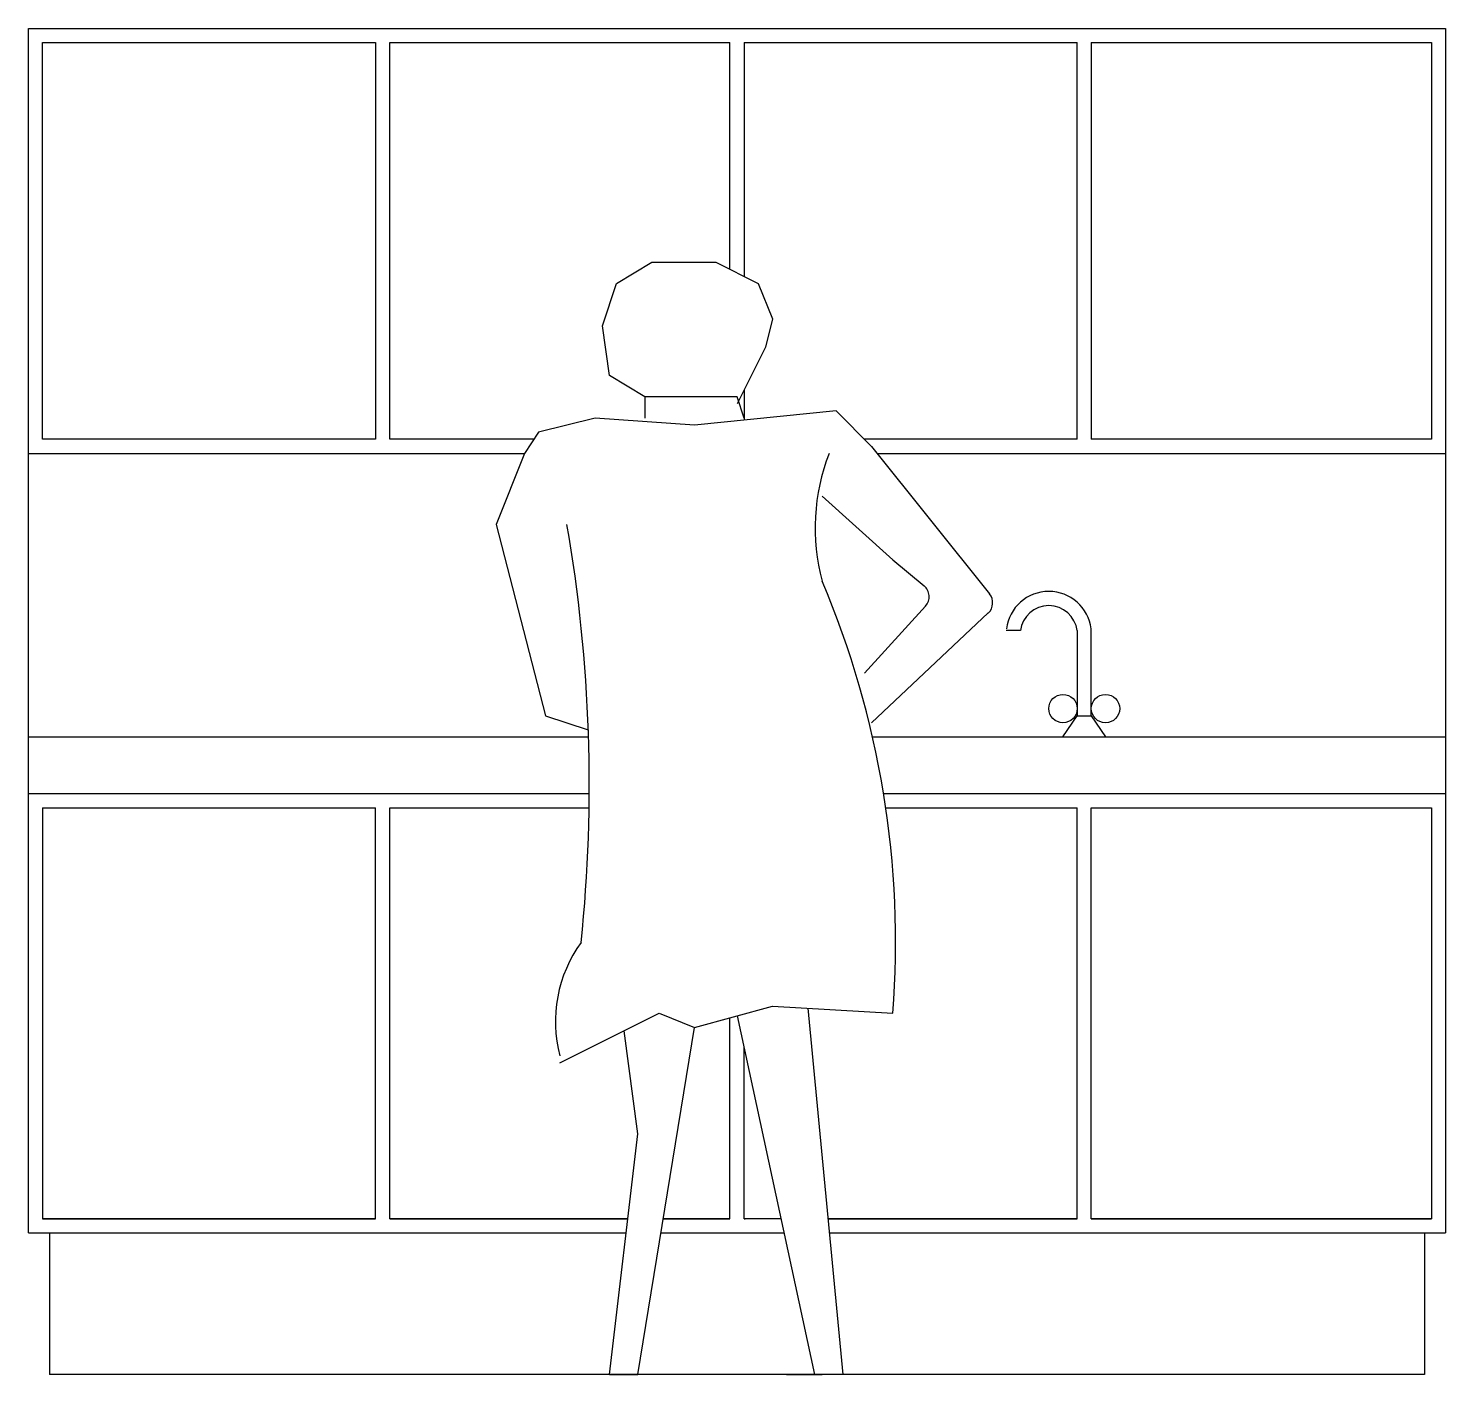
# Model space of a CAD drawing. Extents: x -197 to 3, y 0 to 190.
import ezdxf

# ---------------------------------------------------------------- set-up
doc = ezdxf.new("R2010")
doc.units = 0
doc.header["$LTSCALE"] = 50
doc.header["$MEASUREMENT"] = 0
doc.layers.get('0').update_dxf_attribs({"linetype": 'CONTINUOUS'})

msp = doc.modelspace()

# ---------------------------------------------------------------- linework, layer by layer
at = {"color": 0, "linetype": 'ByBlock'}
for p, q in [((-197, 190), (3, 190)), ((-197, 20), (-197, 190)), ((3, 190), (3, 20)), ((-195, 188), (-148, 188)), ((-195, 132), (-195, 188)), ((-148, 188), (-148, 132)), ((-146, 132), (-146, 188)), ((-146, 188), (-98, 188)), ((-98, 156), (-98, 188)), ((-96, 188), (-49, 188)), ((-96, 188), (-96, 155)), ((-49, 132), (-49, 188)), ((-47, 188), (-47, 132)), ((-47, 188), (1, 188)), ((1, 188), (1, 132)), ((-114, 154), (-109, 157)), ((-109, 157), (-100, 157)), ((-100, 157), (-94, 154)), ((-116, 148), (-114, 154)), ((-94, 154), (-92, 149)), ((-115, 141), (-116, 148)), ((-92, 149), (-93, 145)), ((-93, 145), (-97, 137)), ((-110, 138), (-115, 141)), ((-110, 138), (-110, 135)), ((-97, 138), (-110, 138)), ((-96, 135), (-97, 138)), ((-96, 139), (-96, 134.7)), ((-83, 136), (-103, 134)), ((-78, 131), (-83, 136)), ((-117, 135), (-125, 133)), ((-103, 134), (-117, 135)), ((-148, 132), (-195, 132)), ((-125.67, 132), (-146, 132)), ((-125, 133), (-127, 130)), ((-49, 132), (-79, 132)), ((1, 132), (-47, 132)), ((-197, 130), (-127, 130)), ((-127, 130), (-131, 120)), ((-78, 131), (-61.35, 110.19)), ((-77.2, 130), (3, 130)), ((-85, 124), (-75, 115)), ((-131, 120), (-124, 93)), ((-75, 115), (-70.6, 111.34)), ((-70.4, 108.45), (-79, 99)), ((-61.55, 107.49), (-78, 92)), ((-57, 105), (-59, 105)), ((-49, 105), (-49, 93)), ((-47, 93), (-47.02, 105.25)), ((-124, 93), (-118, 91)), ((-51, 90), (-49, 93)), ((-49, 93), (-47, 93)), ((-47, 93), (-45, 90)), ((-197, 90), (-117.95, 90)), ((-77.88, 90), (3, 90)), ((-197, 82), (-117.85, 82)), ((-76.32, 82), (3, 82)), ((-195, 80), (-148, 80)), ((-195, 80), (-195, 22)), ((-148, 22), (-148, 80)), ((-146, 22), (-146, 80)), ((-146, 80), (-117.87, 80)), ((-76.01, 80), (-49, 80)), ((-49, 22), (-49, 80)), ((-47, 22), (-47, 80)), ((-47, 80), (1, 80)), ((1, 80), (1, 22)), ((-103, 49), (-92, 52)), ((-92, 52), (-75, 51)), ((-122, 44), (-108, 51)), ((-108, 51), (-103, 49)), ((-98, 22), (-98, 50.36)), ((-86, 0), (-96.93, 50.66)), ((-82, 0), (-86.97, 51.7)), ((-111, 34), (-112.94, 48.53)), ((-111, 0), (-103, 49)), ((-96, 22), (-96, 46.36)), ((-115, 0), (-111, 34)), ((-195, 22), (-148, 22)), ((-148, 22), (-195, 22)), ((-112.41, 22), (-146, 22)), ((-146, 22), (-112.41, 22)), ((-107.41, 22), (-98, 22)), ((-98, 22), (-107.41, 22)), ((-90.75, 22), (-96, 22)), ((-96, 22), (-95.84, 22)), ((-84.12, 22), (-49, 22)), ((-49, 22), (-84.12, 22)), ((-47, 22), (1, 22)), ((1, 22), (-47, 22)), ((-197, 20), (-112.65, 20)), ((-194, 20), (-194, 0)), ((-107.73, 20), (-90.31, 20)), ((-83.92, 20), (3, 20)), ((0, 20), (0, 0)), ((0, 0), (-194, 0)), ((-115, 0), (-111, 0)), ((-90, 0), (-85, 0))]:
    msp.add_line(p, q, dxfattribs=at)
for centre in [(-51, 94), (-45, 94)]:
    msp.add_circle(centre, 2, dxfattribs=at)
for centre, radius, start, end in [((-56.98, 119.47), 29, 158.7089, 194.9314), ((-332.91, 83.28), 215.07, 354.0531, 9.8298), ((-205.03, 61), 130.42, 355.6013, 23.0186), ((-71.88, 109.8), 2, 317.7263, 50.1944), ((-62.92, 108.94), 2, 313.2643, 38.6598), ((-53, 104.5), 6.03, 7.125, 172.875), ((-53, 104.5), 4.03, 7.125, 172.875), ((-103.53, 49.82), 19.09, 144.1398, 194.6209)]:
    msp.add_arc(centre, radius, start, end, dxfattribs=at)

doc.saveas('drawing.dxf')
